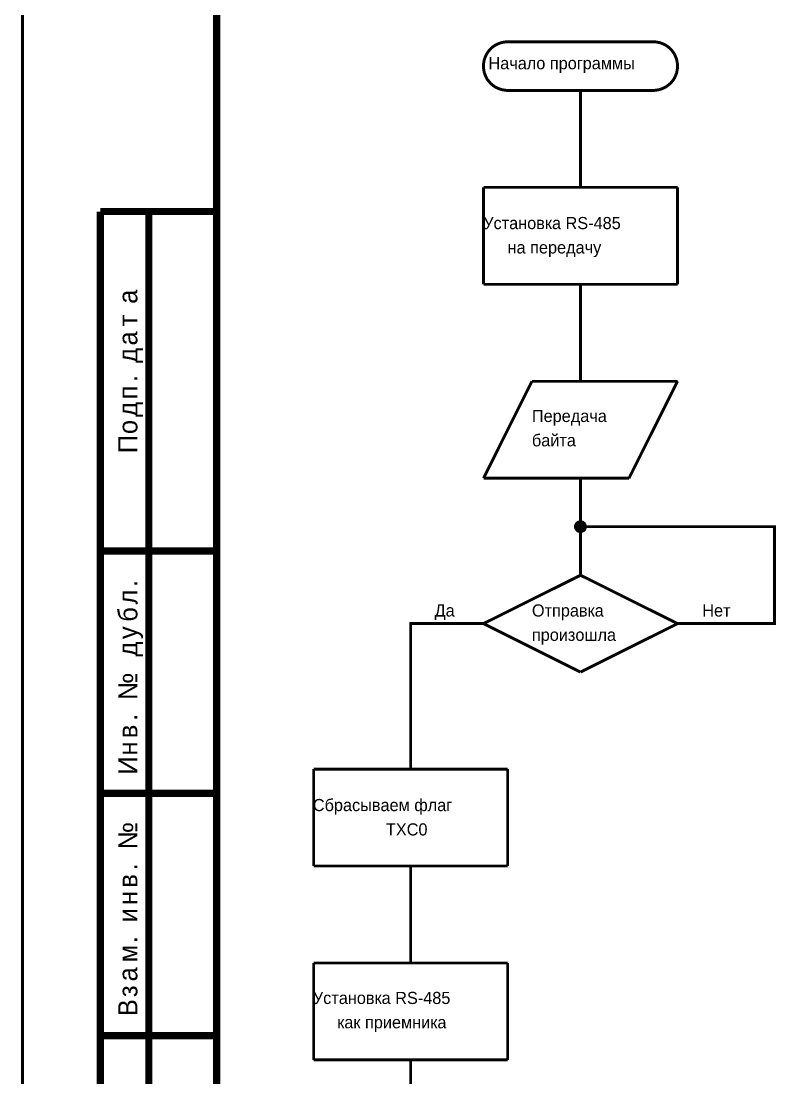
# Model space of a CAD drawing. Header units: inches. Extents: x 0 to 594, y 0 to 420.
# Drawn here: x -0.1 to 79, y 60.7 to 169.6 of the extents above; entities that cross this region are included whole.
import ezdxf

# ---------------------------------------------------------------- set-up
doc = ezdxf.new("R2010")
doc.units = ezdxf.units.IN
doc.layers.add('Sheet', color=255, linetype='Continuous')

msp = doc.modelspace()

# ---------------------------------------------------------------- linework, layer by layer
at = {"layer": 'Sheet'}
for points, const_width in [([(0, 419.98), (594, 419.98), (594, 0), (0, 0), (0, 419.98)], 0.3), ([(0, 419.98), (594, 419.98), (594, 0), (0, 0), (0, 419.98)], 0.3), ([(0, 419.98), (0, 0), (594, 0), (594, 419.98), (0, 419.98), (0, 419.98)], 0.0991), ([(0, 419.98), (0, 0), (594, 0), (594, 419.98), (0, 419.98), (0, 419.98)], 0.0991)]:
    msp.add_lwpolyline(points, close=True, dxfattribs=dict(at, const_width=const_width))
for points, const_width in [([(20, 414.98), (20, 4.99)], 0.749), ([(50, 167.5), (49.88, 167.5), (49.75, 167.49), (49.62, 167.47), (49.5, 167.44), (49.38, 167.42), (49.26, 167.39), (49.14, 167.34), (49.03, 167.3), (48.92, 167.25), (48.82, 167.2), (48.7, 167.14), (48.6, 167.07), (48.51, 167.01), (48.41, 166.93), (48.32, 166.85), (48.23, 166.77), (48.16, 166.68), (48.08, 166.59), (48, 166.49), (47.93, 166.39), (47.86, 166.29), (47.81, 166.19), (47.75, 166.08), (47.71, 165.97), (47.66, 165.85), (47.62, 165.74), (47.58, 165.62), (47.56, 165.5), (47.54, 165.37), (47.52, 165.25), (47.51, 165.13), (47.51, 164.99)], 0.3), ([(50, 167.5), (65.01, 167.5)], 0.3), ([(67.51, 164.99), (67.51, 165.13), (67.5, 165.25), (67.47, 165.37), (67.45, 165.5), (67.43, 165.62), (67.4, 165.74), (67.35, 165.85), (67.31, 165.97), (67.26, 166.08), (67.21, 166.19), (67.15, 166.29), (67.08, 166.39), (67.02, 166.49), (66.94, 166.59), (66.86, 166.68), (66.78, 166.77), (66.69, 166.85), (66.6, 166.93), (66.5, 167.01), (66.41, 167.07), (66.31, 167.14), (66.2, 167.2), (66.1, 167.25), (65.99, 167.3), (65.87, 167.34), (65.75, 167.39), (65.64, 167.42), (65.51, 167.44), (65.39, 167.47), (65.27, 167.49), (65.13, 167.5), (65.01, 167.5)], 0.3), ([(65.01, 167.5), (65.01, 167.5), (65.01, 167.5), (65.01, 167.5), (65.01, 167.5), (65.01, 167.5), (65.01, 167.5), (65.01, 167.5), (65.01, 167.5), (65.01, 167.5), (65.01, 167.5), (65.01, 167.5), (65.01, 167.5), (65.01, 167.5), (65.01, 167.5), (65.01, 167.5), (65.01, 167.5), (65.01, 167.5), (65.01, 167.5), (65.01, 167.5), (65.01, 167.5), (65.01, 167.5), (65.01, 167.5), (65.01, 167.5), (65.01, 167.5), (65.01, 167.5), (65.01, 167.5), (65.01, 167.5), (65.01, 167.5), (65.01, 167.5), (65.01, 167.5), (65.01, 167.5), (65.01, 167.5)], 0.3), ([(47.51, 164.99), (47.51, 164.87), (47.52, 164.73), (47.54, 164.61), (47.56, 164.49), (47.58, 164.36), (47.62, 164.25), (47.66, 164.13), (47.71, 164.02), (47.75, 163.91), (47.81, 163.8), (47.86, 163.69), (47.93, 163.59), (48, 163.5), (48.08, 163.4), (48.16, 163.31), (48.23, 163.22), (48.32, 163.14), (48.41, 163.07), (48.51, 162.99), (48.6, 162.92), (48.7, 162.85), (48.82, 162.8), (48.92, 162.74), (49.03, 162.7), (49.14, 162.65), (49.26, 162.61), (49.38, 162.57), (49.5, 162.55), (49.62, 162.53), (49.75, 162.51), (49.88, 162.49), (50, 162.49)], 0.3), ([(65.01, 162.49), (65.13, 162.49), (65.27, 162.51), (65.39, 162.53), (65.51, 162.55), (65.64, 162.57), (65.75, 162.61), (65.87, 162.65), (65.99, 162.7), (66.1, 162.74), (66.2, 162.8), (66.31, 162.85), (66.41, 162.92), (66.5, 162.99), (66.6, 163.07), (66.69, 163.14), (66.78, 163.22), (66.86, 163.31), (66.94, 163.4), (67.02, 163.5), (67.08, 163.59), (67.15, 163.69), (67.21, 163.8), (67.26, 163.91), (67.31, 164.02), (67.35, 164.13), (67.4, 164.25), (67.43, 164.36), (67.45, 164.49), (67.47, 164.61), (67.5, 164.73), (67.51, 164.87), (67.51, 164.99)], 0.3), ([(50, 162.49), (65.01, 162.49)], 0.3), ([(57.51, 162.49), (57.51, 152.49)], 0.3), ([(67.51, 152.49), (47.51, 152.49)], 0.3), ([(47.51, 152.49), (47.51, 142.49)], 0.3), ([(67.51, 142.49), (67.51, 152.49)], 0.3), ([(8.01, 150), (20, 150)], 0.749), ([(8.02, 4.99), (8.02, 150)], 0.749), ([(13.01, 4.99), (13.01, 150)], 0.749), ([(47.51, 142.49), (67.51, 142.49)], 0.3), ([(57.51, 142.49), (57.51, 132.49)], 0.3), ([(47.51, 122.49), (52.5, 132.49)], 0.3), ([(52.5, 132.49), (67.51, 132.49)], 0.3), ([(67.51, 132.49), (62.5, 122.49)], 0.3), ([(62.5, 122.49), (47.51, 122.49)], 0.3), ([(57.51, 122.49), (57.51, 117.5), (57.51, 112.49)], 0.3), ([(56.99, 117.5), (56.99, 117.52), (56.99, 117.55), (57, 117.58), (57, 117.6), (57, 117.62), (57.01, 117.64), (57.03, 117.68), (57.04, 117.7), (57.05, 117.72), (57.06, 117.74), (57.07, 117.76), (57.08, 117.78), (57.09, 117.8), (57.12, 117.82), (57.13, 117.83), (57.15, 117.86), (57.16, 117.87), (57.18, 117.89), (57.2, 117.9), (57.22, 117.91), (57.24, 117.93), (57.26, 117.95), (57.28, 117.96), (57.31, 117.96), (57.33, 117.97), (57.35, 117.98), (57.38, 117.99), (57.41, 117.99), (57.43, 117.99), (57.45, 118), (57.48, 118), (57.51, 118)], 0.3), ([(56.99, 117.5), (56.99, 117.52), (56.99, 117.55), (57, 117.58), (57, 117.6), (57, 117.62), (57.01, 117.64), (57.03, 117.68), (57.04, 117.7), (57.05, 117.72), (57.06, 117.74), (57.07, 117.76), (57.08, 117.78), (57.09, 117.8), (57.12, 117.82), (57.13, 117.83), (57.15, 117.86), (57.16, 117.87), (57.18, 117.89), (57.2, 117.9), (57.22, 117.91), (57.24, 117.93), (57.26, 117.95), (57.28, 117.96), (57.31, 117.96), (57.33, 117.97), (57.35, 117.98), (57.38, 117.99), (57.41, 117.99), (57.43, 117.99), (57.45, 118), (57.48, 118), (57.51, 118)], 0.3), ([(56.99, 117.5), (56.99, 117.52), (56.99, 117.55), (57, 117.58), (57, 117.6), (57, 117.62), (57.01, 117.64), (57.03, 117.68), (57.04, 117.7), (57.05, 117.72), (57.06, 117.74), (57.07, 117.76), (57.08, 117.78), (57.09, 117.8), (57.12, 117.82), (57.13, 117.83), (57.15, 117.86), (57.16, 117.87), (57.18, 117.89), (57.2, 117.9), (57.22, 117.91), (57.24, 117.93), (57.26, 117.95), (57.28, 117.96), (57.31, 117.96), (57.33, 117.97), (57.35, 117.98), (57.38, 117.99), (57.41, 117.99), (57.43, 117.99), (57.45, 118), (57.48, 118), (57.51, 118)], 0.3), ([(56.99, 117.5), (56.99, 117.52), (56.99, 117.55), (57, 117.58), (57, 117.6), (57, 117.62), (57.01, 117.64), (57.03, 117.68), (57.04, 117.7), (57.05, 117.72), (57.06, 117.74), (57.07, 117.76), (57.08, 117.78), (57.09, 117.8), (57.12, 117.82), (57.13, 117.83), (57.15, 117.86), (57.16, 117.87), (57.18, 117.89), (57.2, 117.9), (57.22, 117.91), (57.24, 117.93), (57.26, 117.95), (57.28, 117.96), (57.31, 117.96), (57.33, 117.97), (57.35, 117.98), (57.38, 117.99), (57.41, 117.99), (57.43, 117.99), (57.45, 118), (57.48, 118), (57.51, 118)], 0.3), ([(56.99, 117.5), (56.99, 117.52), (56.99, 117.55), (57, 117.58), (57, 117.6), (57, 117.62), (57.01, 117.64), (57.03, 117.68), (57.04, 117.7), (57.05, 117.72), (57.06, 117.74), (57.07, 117.76), (57.08, 117.78), (57.09, 117.8), (57.12, 117.82), (57.13, 117.83), (57.15, 117.86), (57.16, 117.87), (57.18, 117.89), (57.2, 117.9), (57.22, 117.91), (57.24, 117.93), (57.26, 117.95), (57.28, 117.96), (57.31, 117.96), (57.33, 117.97), (57.35, 117.98), (57.38, 117.99), (57.41, 117.99), (57.43, 117.99), (57.45, 118), (57.48, 118), (57.51, 118)], 0.0991), ([(56.99, 117.5), (56.99, 117.52), (56.99, 117.55), (57, 117.58), (57, 117.6), (57, 117.62), (57.01, 117.64), (57.03, 117.68), (57.04, 117.7), (57.05, 117.72), (57.06, 117.74), (57.07, 117.76), (57.08, 117.78), (57.09, 117.8), (57.12, 117.82), (57.13, 117.83), (57.15, 117.86), (57.16, 117.87), (57.18, 117.89), (57.2, 117.9), (57.22, 117.91), (57.24, 117.93), (57.26, 117.95), (57.28, 117.96), (57.31, 117.96), (57.33, 117.97), (57.35, 117.98), (57.38, 117.99), (57.41, 117.99), (57.43, 117.99), (57.45, 118), (57.48, 118), (57.51, 118)], 0.0991), ([(56.99, 117.5), (56.99, 117.52), (56.99, 117.55), (57, 117.58), (57, 117.6), (57, 117.62), (57.01, 117.64), (57.03, 117.68), (57.04, 117.7), (57.05, 117.72), (57.06, 117.74), (57.07, 117.76), (57.08, 117.78), (57.09, 117.8), (57.12, 117.82), (57.13, 117.83), (57.15, 117.86), (57.16, 117.87), (57.18, 117.89), (57.2, 117.9), (57.22, 117.91), (57.24, 117.93), (57.26, 117.95), (57.28, 117.96), (57.31, 117.96), (57.33, 117.97), (57.35, 117.98), (57.38, 117.99), (57.41, 117.99), (57.43, 117.99), (57.45, 118), (57.48, 118), (57.51, 118)], 0.0991), ([(56.99, 117.5), (56.99, 117.52), (56.99, 117.55), (57, 117.58), (57, 117.6), (57, 117.62), (57.01, 117.64), (57.03, 117.68), (57.04, 117.7), (57.05, 117.72), (57.06, 117.74), (57.07, 117.76), (57.08, 117.78), (57.09, 117.8), (57.12, 117.82), (57.13, 117.83), (57.15, 117.86), (57.16, 117.87), (57.18, 117.89), (57.2, 117.9), (57.22, 117.91), (57.24, 117.93), (57.26, 117.95), (57.28, 117.96), (57.31, 117.96), (57.33, 117.97), (57.35, 117.98), (57.38, 117.99), (57.41, 117.99), (57.43, 117.99), (57.45, 118), (57.48, 118), (57.51, 118)], 0.0991), ([(57.51, 118), (57.51, 118)], 0.3), ([(57.51, 118), (57.53, 118), (57.56, 118), (57.59, 117.99), (57.61, 117.99), (57.63, 117.99), (57.65, 117.98), (57.69, 117.97), (57.71, 117.96), (57.73, 117.96), (57.75, 117.95), (57.76, 117.93), (57.79, 117.91), (57.81, 117.9), (57.83, 117.89), (57.84, 117.87), (57.87, 117.86), (57.88, 117.83), (57.9, 117.82), (57.91, 117.8), (57.92, 117.78), (57.94, 117.76), (57.96, 117.74), (57.97, 117.72), (57.97, 117.7), (57.98, 117.68), (57.99, 117.64), (58, 117.62), (58, 117.6), (58, 117.58), (58.01, 117.55), (58.01, 117.52), (58.01, 117.5)], 0.3), ([(57.51, 118), (57.51, 118)], 0.3), ([(57.51, 118), (57.53, 118), (57.56, 118), (57.59, 117.99), (57.61, 117.99), (57.63, 117.99), (57.65, 117.98), (57.69, 117.97), (57.71, 117.96), (57.73, 117.96), (57.75, 117.95), (57.76, 117.93), (57.79, 117.91), (57.81, 117.9), (57.83, 117.89), (57.84, 117.87), (57.87, 117.86), (57.88, 117.83), (57.9, 117.82), (57.91, 117.8), (57.92, 117.78), (57.94, 117.76), (57.96, 117.74), (57.97, 117.72), (57.97, 117.7), (57.98, 117.68), (57.99, 117.64), (58, 117.62), (58, 117.6), (58, 117.58), (58.01, 117.55), (58.01, 117.52), (58.01, 117.5)], 0.3), ([(57.51, 118), (57.51, 118)], 0.3), ([(57.51, 118), (57.53, 118), (57.56, 118), (57.59, 117.99), (57.61, 117.99), (57.63, 117.99), (57.65, 117.98), (57.69, 117.97), (57.71, 117.96), (57.73, 117.96), (57.75, 117.95), (57.76, 117.93), (57.79, 117.91), (57.81, 117.9), (57.83, 117.89), (57.84, 117.87), (57.87, 117.86), (57.88, 117.83), (57.9, 117.82), (57.91, 117.8), (57.92, 117.78), (57.94, 117.76), (57.96, 117.74), (57.97, 117.72), (57.97, 117.7), (57.98, 117.68), (57.99, 117.64), (58, 117.62), (58, 117.6), (58, 117.58), (58.01, 117.55), (58.01, 117.52), (58.01, 117.5)], 0.3), ([(57.51, 118), (57.51, 118)], 0.3), ([(57.51, 118), (57.53, 118), (57.56, 118), (57.59, 117.99), (57.61, 117.99), (57.63, 117.99), (57.65, 117.98), (57.69, 117.97), (57.71, 117.96), (57.73, 117.96), (57.75, 117.95), (57.76, 117.93), (57.79, 117.91), (57.81, 117.9), (57.83, 117.89), (57.84, 117.87), (57.87, 117.86), (57.88, 117.83), (57.9, 117.82), (57.91, 117.8), (57.92, 117.78), (57.94, 117.76), (57.96, 117.74), (57.97, 117.72), (57.97, 117.7), (57.98, 117.68), (57.99, 117.64), (58, 117.62), (58, 117.6), (58, 117.58), (58.01, 117.55), (58.01, 117.52), (58.01, 117.5)], 0.3), ([(57.51, 118), (57.51, 118)], 0.0991), ([(57.51, 118), (57.53, 118), (57.56, 118), (57.59, 117.99), (57.61, 117.99), (57.63, 117.99), (57.65, 117.98), (57.69, 117.97), (57.71, 117.96), (57.73, 117.96), (57.75, 117.95), (57.76, 117.93), (57.79, 117.91), (57.81, 117.9), (57.83, 117.89), (57.84, 117.87), (57.87, 117.86), (57.88, 117.83), (57.9, 117.82), (57.91, 117.8), (57.92, 117.78), (57.94, 117.76), (57.96, 117.74), (57.97, 117.72), (57.97, 117.7), (57.98, 117.68), (57.99, 117.64), (58, 117.62), (58, 117.6), (58, 117.58), (58.01, 117.55), (58.01, 117.52), (58.01, 117.5)], 0.0991), ([(57.51, 118), (57.51, 118)], 0.0991), ([(57.51, 118), (57.53, 118), (57.56, 118), (57.59, 117.99), (57.61, 117.99), (57.63, 117.99), (57.65, 117.98), (57.69, 117.97), (57.71, 117.96), (57.73, 117.96), (57.75, 117.95), (57.76, 117.93), (57.79, 117.91), (57.81, 117.9), (57.83, 117.89), (57.84, 117.87), (57.87, 117.86), (57.88, 117.83), (57.9, 117.82), (57.91, 117.8), (57.92, 117.78), (57.94, 117.76), (57.96, 117.74), (57.97, 117.72), (57.97, 117.7), (57.98, 117.68), (57.99, 117.64), (58, 117.62), (58, 117.6), (58, 117.58), (58.01, 117.55), (58.01, 117.52), (58.01, 117.5)], 0.0991), ([(57.51, 118), (57.51, 118)], 0.0991), ([(57.51, 118), (57.53, 118), (57.56, 118), (57.59, 117.99), (57.61, 117.99), (57.63, 117.99), (57.65, 117.98), (57.69, 117.97), (57.71, 117.96), (57.73, 117.96), (57.75, 117.95), (57.76, 117.93), (57.79, 117.91), (57.81, 117.9), (57.83, 117.89), (57.84, 117.87), (57.87, 117.86), (57.88, 117.83), (57.9, 117.82), (57.91, 117.8), (57.92, 117.78), (57.94, 117.76), (57.96, 117.74), (57.97, 117.72), (57.97, 117.7), (57.98, 117.68), (57.99, 117.64), (58, 117.62), (58, 117.6), (58, 117.58), (58.01, 117.55), (58.01, 117.52), (58.01, 117.5)], 0.0991), ([(57.51, 118), (57.51, 118)], 0.0991), ([(57.51, 118), (57.53, 118), (57.56, 118), (57.59, 117.99), (57.61, 117.99), (57.63, 117.99), (57.65, 117.98), (57.69, 117.97), (57.71, 117.96), (57.73, 117.96), (57.75, 117.95), (57.76, 117.93), (57.79, 117.91), (57.81, 117.9), (57.83, 117.89), (57.84, 117.87), (57.87, 117.86), (57.88, 117.83), (57.9, 117.82), (57.91, 117.8), (57.92, 117.78), (57.94, 117.76), (57.96, 117.74), (57.97, 117.72), (57.97, 117.7), (57.98, 117.68), (57.99, 117.64), (58, 117.62), (58, 117.6), (58, 117.58), (58.01, 117.55), (58.01, 117.52), (58.01, 117.5)], 0.0991), ([(57.51, 116.99), (57.48, 116.99), (57.45, 116.99), (57.43, 117.01), (57.41, 117.01), (57.38, 117.01), (57.35, 117.02), (57.33, 117.03), (57.31, 117.04), (57.28, 117.04), (57.26, 117.05), (57.24, 117.06), (57.22, 117.08), (57.2, 117.09), (57.18, 117.11), (57.16, 117.13), (57.15, 117.14), (57.13, 117.16), (57.12, 117.17), (57.09, 117.2), (57.08, 117.22), (57.07, 117.24), (57.06, 117.25), (57.05, 117.27), (57.04, 117.3), (57.03, 117.32), (57.01, 117.35), (57, 117.37), (57, 117.4), (57, 117.42), (56.99, 117.44), (56.99, 117.48), (56.99, 117.5)], 0.3), ([(56.99, 117.5), (56.99, 117.5)], 0.3), ([(57.51, 116.99), (57.48, 116.99), (57.45, 116.99), (57.43, 117.01), (57.41, 117.01), (57.38, 117.01), (57.35, 117.02), (57.33, 117.03), (57.31, 117.04), (57.28, 117.04), (57.26, 117.05), (57.24, 117.06), (57.22, 117.08), (57.2, 117.09), (57.18, 117.11), (57.16, 117.13), (57.15, 117.14), (57.13, 117.16), (57.12, 117.17), (57.09, 117.2), (57.08, 117.22), (57.07, 117.24), (57.06, 117.25), (57.05, 117.27), (57.04, 117.3), (57.03, 117.32), (57.01, 117.35), (57, 117.37), (57, 117.4), (57, 117.42), (56.99, 117.44), (56.99, 117.48), (56.99, 117.5)], 0.3), ([(56.99, 117.5), (56.99, 117.5)], 0.3), ([(57.51, 116.99), (57.48, 116.99), (57.45, 116.99), (57.43, 117.01), (57.41, 117.01), (57.38, 117.01), (57.35, 117.02), (57.33, 117.03), (57.31, 117.04), (57.28, 117.04), (57.26, 117.05), (57.24, 117.06), (57.22, 117.08), (57.2, 117.09), (57.18, 117.11), (57.16, 117.13), (57.15, 117.14), (57.13, 117.16), (57.12, 117.17), (57.09, 117.2), (57.08, 117.22), (57.07, 117.24), (57.06, 117.25), (57.05, 117.27), (57.04, 117.3), (57.03, 117.32), (57.01, 117.35), (57, 117.37), (57, 117.4), (57, 117.42), (56.99, 117.44), (56.99, 117.48), (56.99, 117.5)], 0.3), ([(56.99, 117.5), (56.99, 117.5)], 0.3), ([(57.51, 116.99), (57.48, 116.99), (57.45, 116.99), (57.43, 117.01), (57.41, 117.01), (57.38, 117.01), (57.35, 117.02), (57.33, 117.03), (57.31, 117.04), (57.28, 117.04), (57.26, 117.05), (57.24, 117.06), (57.22, 117.08), (57.2, 117.09), (57.18, 117.11), (57.16, 117.13), (57.15, 117.14), (57.13, 117.16), (57.12, 117.17), (57.09, 117.2), (57.08, 117.22), (57.07, 117.24), (57.06, 117.25), (57.05, 117.27), (57.04, 117.3), (57.03, 117.32), (57.01, 117.35), (57, 117.37), (57, 117.4), (57, 117.42), (56.99, 117.44), (56.99, 117.48), (56.99, 117.5)], 0.3), ([(56.99, 117.5), (56.99, 117.5)], 0.3), ([(57.51, 116.99), (57.48, 116.99), (57.45, 116.99), (57.43, 117.01), (57.41, 117.01), (57.38, 117.01), (57.35, 117.02), (57.33, 117.03), (57.31, 117.04), (57.28, 117.04), (57.26, 117.05), (57.24, 117.06), (57.22, 117.08), (57.2, 117.09), (57.18, 117.11), (57.16, 117.13), (57.15, 117.14), (57.13, 117.16), (57.12, 117.17), (57.09, 117.2), (57.08, 117.22), (57.07, 117.24), (57.06, 117.25), (57.05, 117.27), (57.04, 117.3), (57.03, 117.32), (57.01, 117.35), (57, 117.37), (57, 117.4), (57, 117.42), (56.99, 117.44), (56.99, 117.48), (56.99, 117.5)], 0.0991), ([(56.99, 117.5), (56.99, 117.5)], 0.0991), ([(57.51, 116.99), (57.48, 116.99), (57.45, 116.99), (57.43, 117.01), (57.41, 117.01), (57.38, 117.01), (57.35, 117.02), (57.33, 117.03), (57.31, 117.04), (57.28, 117.04), (57.26, 117.05), (57.24, 117.06), (57.22, 117.08), (57.2, 117.09), (57.18, 117.11), (57.16, 117.13), (57.15, 117.14), (57.13, 117.16), (57.12, 117.17), (57.09, 117.2), (57.08, 117.22), (57.07, 117.24), (57.06, 117.25), (57.05, 117.27), (57.04, 117.3), (57.03, 117.32), (57.01, 117.35), (57, 117.37), (57, 117.4), (57, 117.42), (56.99, 117.44), (56.99, 117.48), (56.99, 117.5)], 0.0991), ([(56.99, 117.5), (56.99, 117.5)], 0.0991), ([(57.51, 116.99), (57.48, 116.99), (57.45, 116.99), (57.43, 117.01), (57.41, 117.01), (57.38, 117.01), (57.35, 117.02), (57.33, 117.03), (57.31, 117.04), (57.28, 117.04), (57.26, 117.05), (57.24, 117.06), (57.22, 117.08), (57.2, 117.09), (57.18, 117.11), (57.16, 117.13), (57.15, 117.14), (57.13, 117.16), (57.12, 117.17), (57.09, 117.2), (57.08, 117.22), (57.07, 117.24), (57.06, 117.25), (57.05, 117.27), (57.04, 117.3), (57.03, 117.32), (57.01, 117.35), (57, 117.37), (57, 117.4), (57, 117.42), (56.99, 117.44), (56.99, 117.48), (56.99, 117.5)], 0.0991), ([(56.99, 117.5), (56.99, 117.5)], 0.0991), ([(57.51, 116.99), (57.48, 116.99), (57.45, 116.99), (57.43, 117.01), (57.41, 117.01), (57.38, 117.01), (57.35, 117.02), (57.33, 117.03), (57.31, 117.04), (57.28, 117.04), (57.26, 117.05), (57.24, 117.06), (57.22, 117.08), (57.2, 117.09), (57.18, 117.11), (57.16, 117.13), (57.15, 117.14), (57.13, 117.16), (57.12, 117.17), (57.09, 117.2), (57.08, 117.22), (57.07, 117.24), (57.06, 117.25), (57.05, 117.27), (57.04, 117.3), (57.03, 117.32), (57.01, 117.35), (57, 117.37), (57, 117.4), (57, 117.42), (56.99, 117.44), (56.99, 117.48), (56.99, 117.5)], 0.0991), ([(56.99, 117.5), (56.99, 117.5)], 0.0991), ([(67.51, 107.5), (77.51, 107.5), (77.51, 117.5), (57.51, 117.5)], 0.3), ([(58.01, 117.5), (58.01, 117.48), (58.01, 117.44), (58, 117.42), (58, 117.4), (58, 117.37), (57.99, 117.35), (57.98, 117.32), (57.97, 117.3), (57.97, 117.27), (57.96, 117.25), (57.94, 117.24), (57.92, 117.22), (57.91, 117.2), (57.9, 117.17), (57.88, 117.16), (57.87, 117.14), (57.84, 117.13), (57.83, 117.11), (57.81, 117.09), (57.79, 117.08), (57.76, 117.06), (57.75, 117.05), (57.73, 117.04), (57.71, 117.04), (57.69, 117.03), (57.65, 117.02), (57.63, 117.01), (57.61, 117.01), (57.59, 117.01), (57.56, 116.99), (57.53, 116.99), (57.51, 116.99)], 0.3), ([(58.01, 117.5), (58.01, 117.48), (58.01, 117.44), (58, 117.42), (58, 117.4), (58, 117.37), (57.99, 117.35), (57.98, 117.32), (57.97, 117.3), (57.97, 117.27), (57.96, 117.25), (57.94, 117.24), (57.92, 117.22), (57.91, 117.2), (57.9, 117.17), (57.88, 117.16), (57.87, 117.14), (57.84, 117.13), (57.83, 117.11), (57.81, 117.09), (57.79, 117.08), (57.76, 117.06), (57.75, 117.05), (57.73, 117.04), (57.71, 117.04), (57.69, 117.03), (57.65, 117.02), (57.63, 117.01), (57.61, 117.01), (57.59, 117.01), (57.56, 116.99), (57.53, 116.99), (57.51, 116.99)], 0.3), ([(58.01, 117.5), (58.01, 117.48), (58.01, 117.44), (58, 117.42), (58, 117.4), (58, 117.37), (57.99, 117.35), (57.98, 117.32), (57.97, 117.3), (57.97, 117.27), (57.96, 117.25), (57.94, 117.24), (57.92, 117.22), (57.91, 117.2), (57.9, 117.17), (57.88, 117.16), (57.87, 117.14), (57.84, 117.13), (57.83, 117.11), (57.81, 117.09), (57.79, 117.08), (57.76, 117.06), (57.75, 117.05), (57.73, 117.04), (57.71, 117.04), (57.69, 117.03), (57.65, 117.02), (57.63, 117.01), (57.61, 117.01), (57.59, 117.01), (57.56, 116.99), (57.53, 116.99), (57.51, 116.99)], 0.3), ([(58.01, 117.5), (58.01, 117.48), (58.01, 117.44), (58, 117.42), (58, 117.4), (58, 117.37), (57.99, 117.35), (57.98, 117.32), (57.97, 117.3), (57.97, 117.27), (57.96, 117.25), (57.94, 117.24), (57.92, 117.22), (57.91, 117.2), (57.9, 117.17), (57.88, 117.16), (57.87, 117.14), (57.84, 117.13), (57.83, 117.11), (57.81, 117.09), (57.79, 117.08), (57.76, 117.06), (57.75, 117.05), (57.73, 117.04), (57.71, 117.04), (57.69, 117.03), (57.65, 117.02), (57.63, 117.01), (57.61, 117.01), (57.59, 117.01), (57.56, 116.99), (57.53, 116.99), (57.51, 116.99)], 0.3), ([(58.01, 117.5), (58.01, 117.48), (58.01, 117.44), (58, 117.42), (58, 117.4), (58, 117.37), (57.99, 117.35), (57.98, 117.32), (57.97, 117.3), (57.97, 117.27), (57.96, 117.25), (57.94, 117.24), (57.92, 117.22), (57.91, 117.2), (57.9, 117.17), (57.88, 117.16), (57.87, 117.14), (57.84, 117.13), (57.83, 117.11), (57.81, 117.09), (57.79, 117.08), (57.76, 117.06), (57.75, 117.05), (57.73, 117.04), (57.71, 117.04), (57.69, 117.03), (57.65, 117.02), (57.63, 117.01), (57.61, 117.01), (57.59, 117.01), (57.56, 116.99), (57.53, 116.99), (57.51, 116.99)], 0.0991), ([(58.01, 117.5), (58.01, 117.48), (58.01, 117.44), (58, 117.42), (58, 117.4), (58, 117.37), (57.99, 117.35), (57.98, 117.32), (57.97, 117.3), (57.97, 117.27), (57.96, 117.25), (57.94, 117.24), (57.92, 117.22), (57.91, 117.2), (57.9, 117.17), (57.88, 117.16), (57.87, 117.14), (57.84, 117.13), (57.83, 117.11), (57.81, 117.09), (57.79, 117.08), (57.76, 117.06), (57.75, 117.05), (57.73, 117.04), (57.71, 117.04), (57.69, 117.03), (57.65, 117.02), (57.63, 117.01), (57.61, 117.01), (57.59, 117.01), (57.56, 116.99), (57.53, 116.99), (57.51, 116.99)], 0.0991), ([(58.01, 117.5), (58.01, 117.48), (58.01, 117.44), (58, 117.42), (58, 117.4), (58, 117.37), (57.99, 117.35), (57.98, 117.32), (57.97, 117.3), (57.97, 117.27), (57.96, 117.25), (57.94, 117.24), (57.92, 117.22), (57.91, 117.2), (57.9, 117.17), (57.88, 117.16), (57.87, 117.14), (57.84, 117.13), (57.83, 117.11), (57.81, 117.09), (57.79, 117.08), (57.76, 117.06), (57.75, 117.05), (57.73, 117.04), (57.71, 117.04), (57.69, 117.03), (57.65, 117.02), (57.63, 117.01), (57.61, 117.01), (57.59, 117.01), (57.56, 116.99), (57.53, 116.99), (57.51, 116.99)], 0.0991), ([(58.01, 117.5), (58.01, 117.48), (58.01, 117.44), (58, 117.42), (58, 117.4), (58, 117.37), (57.99, 117.35), (57.98, 117.32), (57.97, 117.3), (57.97, 117.27), (57.96, 117.25), (57.94, 117.24), (57.92, 117.22), (57.91, 117.2), (57.9, 117.17), (57.88, 117.16), (57.87, 117.14), (57.84, 117.13), (57.83, 117.11), (57.81, 117.09), (57.79, 117.08), (57.76, 117.06), (57.75, 117.05), (57.73, 117.04), (57.71, 117.04), (57.69, 117.03), (57.65, 117.02), (57.63, 117.01), (57.61, 117.01), (57.59, 117.01), (57.56, 116.99), (57.53, 116.99), (57.51, 116.99)], 0.0991), ([(58.01, 117.5), (58.01, 117.5), (58.01, 117.5), (58.01, 117.5), (58.01, 117.5), (58.01, 117.5), (58.01, 117.5), (58.01, 117.5), (58.01, 117.5), (58.01, 117.5), (58.01, 117.5), (58.01, 117.5), (58.01, 117.5), (58.01, 117.5), (58.01, 117.5), (58.01, 117.5), (58.01, 117.5), (58.01, 117.5), (58.01, 117.5), (58.01, 117.5), (58.01, 117.5), (58.01, 117.5), (58.01, 117.5), (58.01, 117.5), (58.01, 117.5), (58.01, 117.5), (58.01, 117.5), (58.01, 117.5), (58.01, 117.5), (58.01, 117.5), (58.01, 117.5), (58.01, 117.5), (58.01, 117.5)], 0.3), ([(58.01, 117.5), (58.01, 117.5)], 0.3), ([(58.01, 117.5), (58.01, 117.5), (58.01, 117.5), (58.01, 117.5), (58.01, 117.5), (58.01, 117.5), (58.01, 117.5), (58.01, 117.5), (58.01, 117.5), (58.01, 117.5), (58.01, 117.5), (58.01, 117.5), (58.01, 117.5), (58.01, 117.5), (58.01, 117.5), (58.01, 117.5), (58.01, 117.5), (58.01, 117.5), (58.01, 117.5), (58.01, 117.5), (58.01, 117.5), (58.01, 117.5), (58.01, 117.5), (58.01, 117.5), (58.01, 117.5), (58.01, 117.5), (58.01, 117.5), (58.01, 117.5), (58.01, 117.5), (58.01, 117.5), (58.01, 117.5), (58.01, 117.5), (58.01, 117.5)], 0.3), ([(58.01, 117.5), (58.01, 117.5)], 0.3), ([(58.01, 117.5), (58.01, 117.5), (58.01, 117.5), (58.01, 117.5), (58.01, 117.5), (58.01, 117.5), (58.01, 117.5), (58.01, 117.5), (58.01, 117.5), (58.01, 117.5), (58.01, 117.5), (58.01, 117.5), (58.01, 117.5), (58.01, 117.5), (58.01, 117.5), (58.01, 117.5), (58.01, 117.5), (58.01, 117.5), (58.01, 117.5), (58.01, 117.5), (58.01, 117.5), (58.01, 117.5), (58.01, 117.5), (58.01, 117.5), (58.01, 117.5), (58.01, 117.5), (58.01, 117.5), (58.01, 117.5), (58.01, 117.5), (58.01, 117.5), (58.01, 117.5), (58.01, 117.5), (58.01, 117.5)], 0.3), ([(58.01, 117.5), (58.01, 117.5)], 0.3), ([(58.01, 117.5), (58.01, 117.5), (58.01, 117.5), (58.01, 117.5), (58.01, 117.5), (58.01, 117.5), (58.01, 117.5), (58.01, 117.5), (58.01, 117.5), (58.01, 117.5), (58.01, 117.5), (58.01, 117.5), (58.01, 117.5), (58.01, 117.5), (58.01, 117.5), (58.01, 117.5), (58.01, 117.5), (58.01, 117.5), (58.01, 117.5), (58.01, 117.5), (58.01, 117.5), (58.01, 117.5), (58.01, 117.5), (58.01, 117.5), (58.01, 117.5), (58.01, 117.5), (58.01, 117.5), (58.01, 117.5), (58.01, 117.5), (58.01, 117.5), (58.01, 117.5), (58.01, 117.5), (58.01, 117.5)], 0.3), ([(58.01, 117.5), (58.01, 117.5)], 0.3), ([(58.01, 117.5), (58.01, 117.5), (58.01, 117.5), (58.01, 117.5), (58.01, 117.5), (58.01, 117.5), (58.01, 117.5), (58.01, 117.5), (58.01, 117.5), (58.01, 117.5), (58.01, 117.5), (58.01, 117.5), (58.01, 117.5), (58.01, 117.5), (58.01, 117.5), (58.01, 117.5), (58.01, 117.5), (58.01, 117.5), (58.01, 117.5), (58.01, 117.5), (58.01, 117.5), (58.01, 117.5), (58.01, 117.5), (58.01, 117.5), (58.01, 117.5), (58.01, 117.5), (58.01, 117.5), (58.01, 117.5), (58.01, 117.5), (58.01, 117.5), (58.01, 117.5), (58.01, 117.5), (58.01, 117.5)], 0.0991), ([(58.01, 117.5), (58.01, 117.5)], 0.0991), ([(58.01, 117.5), (58.01, 117.5), (58.01, 117.5), (58.01, 117.5), (58.01, 117.5), (58.01, 117.5), (58.01, 117.5), (58.01, 117.5), (58.01, 117.5), (58.01, 117.5), (58.01, 117.5), (58.01, 117.5), (58.01, 117.5), (58.01, 117.5), (58.01, 117.5), (58.01, 117.5), (58.01, 117.5), (58.01, 117.5), (58.01, 117.5), (58.01, 117.5), (58.01, 117.5), (58.01, 117.5), (58.01, 117.5), (58.01, 117.5), (58.01, 117.5), (58.01, 117.5), (58.01, 117.5), (58.01, 117.5), (58.01, 117.5), (58.01, 117.5), (58.01, 117.5), (58.01, 117.5), (58.01, 117.5)], 0.0991), ([(58.01, 117.5), (58.01, 117.5)], 0.0991), ([(58.01, 117.5), (58.01, 117.5), (58.01, 117.5), (58.01, 117.5), (58.01, 117.5), (58.01, 117.5), (58.01, 117.5), (58.01, 117.5), (58.01, 117.5), (58.01, 117.5), (58.01, 117.5), (58.01, 117.5), (58.01, 117.5), (58.01, 117.5), (58.01, 117.5), (58.01, 117.5), (58.01, 117.5), (58.01, 117.5), (58.01, 117.5), (58.01, 117.5), (58.01, 117.5), (58.01, 117.5), (58.01, 117.5), (58.01, 117.5), (58.01, 117.5), (58.01, 117.5), (58.01, 117.5), (58.01, 117.5), (58.01, 117.5), (58.01, 117.5), (58.01, 117.5), (58.01, 117.5), (58.01, 117.5)], 0.0991), ([(58.01, 117.5), (58.01, 117.5)], 0.0991), ([(58.01, 117.5), (58.01, 117.5), (58.01, 117.5), (58.01, 117.5), (58.01, 117.5), (58.01, 117.5), (58.01, 117.5), (58.01, 117.5), (58.01, 117.5), (58.01, 117.5), (58.01, 117.5), (58.01, 117.5), (58.01, 117.5), (58.01, 117.5), (58.01, 117.5), (58.01, 117.5), (58.01, 117.5), (58.01, 117.5), (58.01, 117.5), (58.01, 117.5), (58.01, 117.5), (58.01, 117.5), (58.01, 117.5), (58.01, 117.5), (58.01, 117.5), (58.01, 117.5), (58.01, 117.5), (58.01, 117.5), (58.01, 117.5), (58.01, 117.5), (58.01, 117.5), (58.01, 117.5), (58.01, 117.5)], 0.0991), ([(58.01, 117.5), (58.01, 117.5)], 0.0991), ([(8.01, 115), (20, 115)], 0.749), ([(47.51, 107.5), (57.51, 112.49)], 0.3), ([(57.51, 112.49), (67.51, 107.5)], 0.3), ([(47.51, 107.5), (40, 107.5), (40, 92.5)], 0.3), ([(57.51, 102.5), (47.51, 107.5)], 0.3), ([(67.51, 107.5), (57.51, 102.5)], 0.3), ([(50, 92.5), (30, 92.5)], 0.3), ([(30, 92.5), (30, 82.5)], 0.3), ([(50, 82.5), (50, 92.5)], 0.3), ([(8.01, 89.99), (20, 89.99)], 0.749), ([(30, 82.5), (50, 82.5)], 0.3), ([(40, 82.5), (40, 72.5)], 0.3), ([(50, 72.5), (30, 72.5)], 0.3), ([(30, 72.5), (30, 62.5)], 0.3), ([(50, 62.5), (50, 72.5)], 0.3), ([(8.01, 65), (20, 65)], 0.749), ([(30, 62.5), (50, 62.5)], 0.3), ([(40, 62.49), (40, 52.5)], 0.3)]:
    msp.add_lwpolyline(points, dxfattribs=dict(at, const_width=const_width))
at = {"layer": 'Sheet', "const_width": 0.508}
msp.add_lwpolyline([(57.25, 117.5, 1), (57.75, 117.5, 1)], format="xyb", close=True, dxfattribs=at)

# ---------------------------------------------------------------- texts
at = {"layer": 'Sheet'}
for s, height, p in [('Начало программы', 1.2543, (48.02, 164.67)), ('Установка RS-485', 1.2543, (47.48, 148.18)), ('на передачу', 1.2543, (49.99, 145.67)), ('Передача', 1.254, (52.5, 128.29)), ('байта', 1.254, (52.5, 125.78)), ('Да', 1.254, (42.47, 108.23)), ('Отправка', 1.254, (52.5, 108.23)), ('Нет', 1.254, (70.06, 108.23)), ('произошла', 1.254, (52.5, 105.72)), ('Сбрасываем флаг', 1.2543, (29.92, 88.16)), ('TXC0', 1.254, (37.45, 85.65)), ('Установка RS-485', 1.2543, (29.92, 68.27)), ('как приемника', 1.2543, (32.43, 65.76))]:
    msp.add_text(s, height=height, dxfattribs=at).set_placement(p)
for s, p in [('а', (11.83, 140.48)), ('т', (11.83, 138.15)), ('а', (11.83, 136.18)), ('д', (11.83, 134.39)), ('п', (11.83, 130.62)), ('.', (11.83, 132.41)), ('д', (11.83, 128.83)), ('о', (11.83, 127.04)), ('П', (11.83, 125.07)), ('.', (11.83, 111.27)), ('л', (11.83, 109.48)), ('б', (11.83, 107.69)), ('у', (11.83, 105.9)), ('д', (11.83, 104.1)), ('№', (11.83, 99.62)), ('.', (11.83, 97.47)), ('в', (11.83, 95.68)), ('н', (11.83, 93.89)), ('И', (11.83, 91.92)), ('№', (11.83, 84.22)), ('.', (11.83, 82.06)), ('в', (11.83, 80.27)), ('н', (11.83, 78.48)), ('и', (11.83, 76.69)), ('м', (11.83, 72.57)), ('.', (11.83, 74.54)), ('а', (11.83, 70.6)), ('з', (11.83, 68.98)), ('В', (11.83, 67.01))]:
    msp.add_text(s, height=1.97, rotation=90, dxfattribs=at).set_placement(p)

doc.saveas('drawing.dxf')
